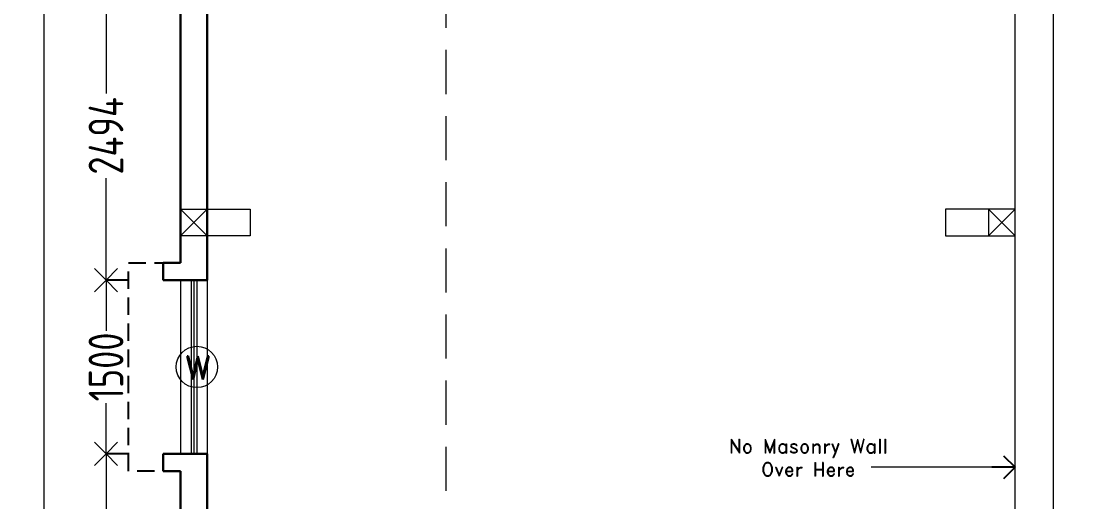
# Model space of a CAD drawing. Header units: inches. Extents: x -605 to 2991212, y -2872845 to 0.
# Drawn here: x 2173762 to 2182864, y -2636775 to -2632621 of the extents above; entities that cross this region are included whole.
import ezdxf

# ---------------------------------------------------------------- set-up
doc = ezdxf.new("R2010")
doc.units = ezdxf.units.IN
doc.header["$LTSCALE"] = 600
doc.header["$MEASUREMENT"] = 0
doc.linetypes.add('DASHED', pattern=[19.05, 12.7, -6.35])
doc.linetypes.add('DASHED2', pattern=[0.375, 0.25, -0.125])
for name, color, linetype, lineweight in [('DIM', 251, 'Continuous', 0), ('object dash', 250, 'DASHED', 5), ('rRCC 2', 40, 'Continuous', 15), ('TEXT', 7, 'Continuous', 0), ('WALLS', 7, 'Continuous', 30)]:
    doc.layers.add(name, color=color, linetype=linetype, lineweight=lineweight)
doc.layers.add('SnT-DIMENSION', color=7, linetype='Continuous')
doc.layers.add('SnT-ROAD', color=25, linetype='Continuous')
doc.layers.add('window', color=7, linetype='Continuous', lineweight=15, true_color=0x735461)
doc.styles.add('DIM', font='geniso.shx', dxfattribs={"width": 0.85})
doc.styles.add('PV_ROMAND', font='romand.shx')
doc.styles.add('ROMAND', font='romand.shx')
doc.dimstyles.new('ST-100', dxfattribs={"dimscale": 100, "dimtxt": 2.5, "dimasz": 2, "dimexe": 0.18, "dimexo": 0.0625, "dimgap": 0.2, "dimtad": 0, "dimdec": 0, "dimzin": 0, "dimdsep": 46, "dimtxsty": 'DIM', "dimblk": 'OPEN90', "dimcen": 0.09, "dimclrd": 256, "dimclrt": 7, "dimadec": 0, "dimazin": 0, "dimtfac": 1, "dimtdec": 0, "dimtofl": 0, "dimtmove": 0, "dimatfit": 3, "dimldrblk": 'OPEN90', "dimfxl": 1, "dimtolj": 1, "dimtzin": 0, "dimlwd": -1, "dimarcsym": 0})

# ---------------------------------------------------------------- blocks, each defined once
blk = doc.blocks.new('_Open90')
at = {"color": 0, "linetype": 'ByBlock', "lineweight": -2}
for p, q in [((-0.5, 0.5), (0, 0)), ((0, 0), (-1, 0)), ((0, 0), (-0.5, -0.5))]:
    blk.add_line(p, q, dxfattribs=at)
blk = doc.blocks.new('*D1672')
at = {"layer": 'Defpoints', "color": 0}
for p in [(2174989.2, -2632365.7), (2174495.2, -2634859.5), (2174989.2, -2634859.5)]:
    blk.add_point(p, dxfattribs=at)
at = {"layer": 'DIM', "color": 0, "lineweight": -2}
for p, q in [((2174695.2, -2632365.7), (2174495.2, -2632365.7)), ((2174695.2, -2634859.5), (2174495.2, -2634859.5))]:
    blk.add_line(p, q, dxfattribs=at)
at = {"layer": 'DIM'}
for p, q in [((2174495.2, -2632565.7), (2174495.2, -2633247.9)), ((2174495.2, -2634659.5), (2174495.2, -2633977.3))]:
    blk.add_line(p, q, dxfattribs=at)
at = {"layer": 'DIM', "xscale": 200, "yscale": 200, "zscale": 200}
for p, rotation in [((2174495.2, -2632365.7), 90), ((2174495.2, -2634859.5), 270)]:
    blk.add_blockref('_Open90', p, dxfattribs=dict(at, rotation=rotation))
at = {"layer": 'DIM', "color": 7, "insert": (2174495.2, -2633612.6), "char_height": 300, "attachment_point": 5, "rotation": 90, "style": 'DIM'}
blk.add_mtext('\\A1;2494', dxfattribs=at)
blk = doc.blocks.new('*D1673')
at = {"layer": 'Defpoints', "color": 0}
for p in [(2174989.2, -2634859.5), (2174495.2, -2636359.6), (2175064.2, -2636359.6)]:
    blk.add_point(p, dxfattribs=at)
at = {"layer": 'DIM', "color": 0, "lineweight": -2}
for p, q in [((2174695.2, -2634859.5), (2174495.2, -2634859.5)), ((2174695.2, -2636359.6), (2174495.2, -2636359.6))]:
    blk.add_line(p, q, dxfattribs=at)
at = {"layer": 'DIM'}
for p, q in [((2174495.2, -2635059.5), (2174495.2, -2635296.2)), ((2174495.2, -2636159.6), (2174495.2, -2635922.9))]:
    blk.add_line(p, q, dxfattribs=at)
at = {"layer": 'DIM', "xscale": 200, "yscale": 200, "zscale": 200}
for p, rotation in [((2174495.2, -2634859.5), 90), ((2174495.2, -2636359.6), 270)]:
    blk.add_blockref('_Open90', p, dxfattribs=dict(at, rotation=rotation))
at = {"layer": 'DIM', "color": 7, "insert": (2174495.2, -2635609.5), "char_height": 300, "attachment_point": 5, "rotation": 90, "style": 'DIM'}
blk.add_mtext('\\A1;1500', dxfattribs=at)
blk = doc.blocks.new('*D1674')
at = {"layer": 'Defpoints', "color": 0}
for p in [(2175064.2, -2636359.6), (2174495.2, -2638853.5), (2175064.2, -2638853.5)]:
    blk.add_point(p, dxfattribs=at)
at = {"layer": 'DIM', "color": 0, "lineweight": -2}
for p, q in [((2174695.2, -2636359.6), (2174495.2, -2636359.6)), ((2174695.2, -2638853.5), (2174495.2, -2638853.5))]:
    blk.add_line(p, q, dxfattribs=at)
at = {"layer": 'DIM'}
for p, q in [((2174495.2, -2636559.6), (2174495.2, -2637241.8)), ((2174495.2, -2638653.5), (2174495.2, -2637971.2))]:
    blk.add_line(p, q, dxfattribs=at)
at = {"layer": 'DIM', "xscale": 200, "yscale": 200, "zscale": 200}
for p, rotation in [((2174495.2, -2636359.6), 90), ((2174495.2, -2638853.5), 270)]:
    blk.add_blockref('_Open90', p, dxfattribs=dict(at, rotation=rotation))
at = {"layer": 'DIM', "color": 7, "insert": (2174495.2, -2637606.5), "char_height": 300, "attachment_point": 5, "rotation": 90, "style": 'DIM'}
blk.add_mtext('\\A1;2494', dxfattribs=at)
blk = doc.blocks.new('*D1721')
at = {"layer": 'Defpoints', "color": 0}
for p in [(2173959.3, -2628655.5), (2174989.2, -2628655.5), (2174989.2, -2716075.5)]:
    blk.add_point(p, dxfattribs=at)
at = {"layer": 'DIM', "color": 0, "lineweight": -2}
for p, q in [((2174159.3, -2628655.5), (2173959.3, -2628655.5)), ((2174159.3, -2716075.5), (2173959.3, -2716075.5))]:
    blk.add_line(p, q, dxfattribs=at)
at = {"layer": 'DIM'}
for p, q in [((2173959.3, -2628855.5), (2173959.3, -2671924.6)), ((2173959.3, -2715875.5), (2173959.3, -2672806.3))]:
    blk.add_line(p, q, dxfattribs=at)
at = {"layer": 'DIM', "xscale": 200, "yscale": 200, "zscale": 200}
for p, rotation in [((2173959.3, -2628655.5), 90), ((2173959.3, -2716075.5), 270)]:
    blk.add_blockref('_Open90', p, dxfattribs=dict(at, rotation=rotation))
at = {"layer": 'DIM', "color": 7, "insert": (2173959.3, -2672365.5), "char_height": 300, "attachment_point": 5, "rotation": 90, "style": 'DIM'}
blk.add_mtext('\\A1;87420', dxfattribs=at)
blk = doc.blocks.new('sdfvgfdd')
at = {"layer": 'TEXT'}
blk.add_circle((2432365.2, -2352024.6), 178.8, dxfattribs=at)
at = {"layer": 'TEXT', "insert": (2432263.3, -2351931.7), "char_height": 200, "attachment_point": 1, "style": 'PV_ROMAND'}
blk.add_mtext('W', dxfattribs=at)
blk = doc.blocks.new('*D1778')
at = {"layer": 'Defpoints', "color": 0}
for p in [(2182339.2, -2629035.5), (2182667.5, -2629035.5), (2182339.2, -2653621)]:
    blk.add_point(p, dxfattribs=at)
at = {"layer": 'DIM', "color": 0, "lineweight": -2}
for p, q in [((2182467.5, -2629035.5), (2182667.5, -2629035.5)), ((2182467.5, -2653621), (2182667.5, -2653621))]:
    blk.add_line(p, q, dxfattribs=at)
at = {"layer": 'DIM'}
for p, q in [((2182667.5, -2629235.5), (2182667.5, -2640887.5)), ((2182667.5, -2653421), (2182667.5, -2641769))]:
    blk.add_line(p, q, dxfattribs=at)
at = {"layer": 'DIM', "xscale": 200, "yscale": 200, "zscale": 200}
for p, rotation in [((2182667.5, -2629035.5), 90), ((2182667.5, -2653621), 270)]:
    blk.add_blockref('_Open90', p, dxfattribs=dict(at, rotation=rotation))
at = {"layer": 'DIM', "color": 7, "insert": (2182667.5, -2641328.2), "char_height": 300, "attachment_point": 5, "rotation": 90, "style": 'DIM'}
blk.add_mtext('\\A1;24585', dxfattribs=at)

msp = doc.modelspace()

# ---------------------------------------------------------------- linework, layer by layer
at = {"color": 7, "linetype": 'DASHED2'}
for p, q in [((2174689.2, -2636509.7), (2174689.2, -2634709.5)), ((2174689.2, -2634709.5), (2175139.2, -2634709.5)), ((2175139.2, -2636509.7), (2174689.2, -2636509.7))]:
    msp.add_line(p, q, dxfattribs=at)
at = {"layer": 'object dash', "color": 1, "ltscale": 0.05}
msp.add_lwpolyline([(2177801.9, -2717261.6), (2177429, -2717261.6), (2177429, -2626488), (2177801.9, -2626488)], dxfattribs=at)
at = {"layer": 'rRCC 2', "color": 6}
for p, q in [((2175139.2, -2634245.5), (2175369.2, -2634475.5)), ((2175139.2, -2634475.5), (2175369.2, -2634245.5)), ((2182339.2, -2634245.5), (2182109.2, -2634475.5)), ((2182339.2, -2634475.5), (2182109.2, -2634245.5))]:
    msp.add_line(p, q, dxfattribs=at)
for points in [[(2175139.2, -2634475.5), (2175139.2, -2634245.5), (2175739.2, -2634245.5), (2175739.2, -2634475.5)], [(2175139.2, -2634245.5), (2175369.2, -2634245.5), (2175369.2, -2634475.5), (2175139.2, -2634475.5)], [(2182339.2, -2634475.5), (2182339.2, -2634245.5), (2181739.2, -2634245.5), (2181739.2, -2634475.5)], [(2182339.2, -2634245.5), (2182109.2, -2634245.5), (2182109.2, -2634475.5), (2182339.2, -2634475.5)]]:
    msp.add_lwpolyline(points, close=True, dxfattribs=at)
at = {"layer": 'WALLS', "linetype": 'ByBlock'}
for p, q in [((2175369.2, -2632365.5), (2175369.2, -2634859.5)), ((2175139.2, -2632515.7), (2175139.2, -2634709.5)), ((2174989.2, -2634859.5), (2174989.2, -2634709.5)), ((2174989.2, -2634709.5), (2175139.2, -2634709.5)), ((2175139.2, -2634859.5), (2174989.2, -2634859.5)), ((2175139.2, -2634859.5), (2175369.2, -2634859.5)), ((2175139.2, -2634859.5), (2175369.2, -2634859.5)), ((2175139.2, -2636359.5), (2174989.2, -2636359.7)), ((2174989.2, -2636359.7), (2174989.2, -2636509.7)), ((2175139.2, -2636359.5), (2175369.2, -2636359.5)), ((2175369.2, -2636359.5), (2175369.2, -2638853.5)), ((2174989.2, -2636509.7), (2175139.2, -2636509.7)), ((2175139.2, -2636509.7), (2175139.2, -2638703.5))]:
    msp.add_line(p, q, dxfattribs=at)
at = {"layer": 'window', "color": 146, "linetype": 'ByBlock', "true_color": 0x105689}
for p, q in [((2182339.2, -2653621), (2182339.2, -2629035.5)), ((2175139.2, -2634859.5), (2175139.2, -2636359.5)), ((2175229.2, -2634859.5), (2175229.2, -2636359.5)), ((2175254.2, -2634859.5), (2175254.2, -2636359.5)), ((2175279.2, -2634859.5), (2175279.2, -2636359.5)), ((2175369.2, -2634859.5), (2175369.2, -2636359.5))]:
    msp.add_line(p, q, dxfattribs=at)

# ---------------------------------------------------------------- block references
at = {"layer": 'SnT-ROAD', "color": 4, "linetype": 'ByBlock'}
msp.add_blockref('sdfvgfdd', (-257086, -283584.8), dxfattribs=at)

# ---------------------------------------------------------------- texts
at = {"layer": 'SnT-DIMENSION', "linetype": 'ByBlock', "insert": (2181363.4, -2636233.9), "char_height": 120, "width": 1617.645, "attachment_point": 3, "style": 'ROMAND'}
msp.add_mtext('\\A1;\\pxqc;No Masonry Wall Over Here', dxfattribs=at)

# ---------------------------------------------------------------- dimensions: what is measured, and where the dimension line sits
at = {"layer": 'DIM'}
for base, p1, p2, override, picture, middle in [((2173959.3, -2628655.5), (2174989.2, -2716075.5), (2174989.2, -2628655.5), {"dimtxt": 3, "dimexe": 0, "dimexo": 0, "dimtmove": 1, "dimfxl": 2, "dimfxlon": 1, "dimtfillclr": 256, "dimarcsym": 1}, '*D1721', (2173959.3, -2672365.5)), ((2182667.5086, -2629035.4511), (2182339.1946, -2653620.9505), (2182339.1946, -2629035.4511), {"dimtxt": 3, "dimexe": 0, "dimexo": 0, "dimfxl": 2, "dimfxlon": 1, "dimtfillclr": 256, "dimarcsym": 1}, '*D1778', (2182667.5086, -2641328.2008)), ((2174495.2, -2634859.5), (2174989.2, -2632365.7), (2174989.2, -2634859.5), {"dimtxt": 3, "dimexe": 0, "dimexo": 0, "dimtmove": 1, "dimfxl": 2, "dimfxlon": 1, "dimtfillclr": 256, "dimarcsym": 1}, '*D1672', (2174495.2, -2633612.6)), ((2174495.2, -2636359.6), (2174989.2, -2634859.5), (2175064.2, -2636359.6), {"dimtxt": 3, "dimexe": 0, "dimexo": 0, "dimtmove": 1, "dimfxl": 2, "dimfxlon": 1, "dimtfillclr": 256, "dimarcsym": 1}, '*D1673', (2174495.2, -2635609.5)), ((2174495.2, -2638853.5), (2175064.2, -2636359.6), (2175064.2, -2638853.5), {"dimtxt": 3, "dimexe": 0, "dimexo": 0, "dimtmove": 1, "dimfxl": 2, "dimfxlon": 1, "dimtfillclr": 256, "dimarcsym": 1}, '*D1674', (2174495.2, -2637606.5))]:
    dim = msp.add_linear_dim(base=base, p1=p1, p2=p2, angle=90, dimstyle='ST-100', override=override, dxfattribs=at)
    dim.commit()
    dim.dimension.update_dxf_attribs({"geometry": picture, "text_midpoint": middle})

# ---------------------------------------------------------------- leaders
at = {"layer": 'DIM', "linetype": 'ByBlock'}
msp.add_leader([(2182339.2, -2636475.9), (2181096.4, -2636475.9)], dimstyle='ST-100', override={"dimtxt": 3, "dimexe": 0, "dimexo": 0, "dimfxl": 3, "dimfxlon": 1, "dimtfillclr": 256, "dimarcsym": 1}, dxfattribs=at)

doc.saveas('drawing.dxf')
